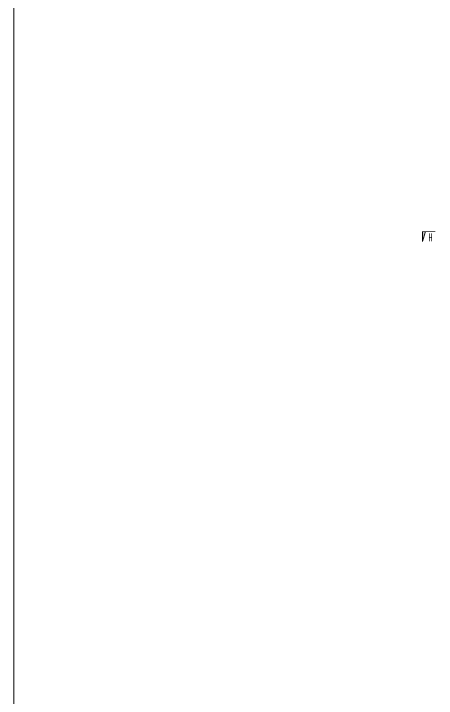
# Model space of a CAD drawing. Extents: x 98573 to 114325, y 0 to 100142.
# Drawn here: x 107036 to 108617, y 21369 to 23934 of the extents above; entities that cross this region are included whole.
import ezdxf
from ezdxf.enums import TextEntityAlignment as Align

# ---------------------------------------------------------------- set-up
doc = ezdxf.new("R2010")
doc.units = 0
doc.header["$MEASUREMENT"] = 0
doc.layers.get('0').update_dxf_attribs({"lineweight": 13})
doc.layers.get('Defpoints').update_dxf_attribs({"color": 9, "lineweight": 5})
doc.styles.get("Standard").update_dxf_attribs({"font": '仿宋_GB2312.ttf', "width": 0.75})

# ---------------------------------------------------------------- blocks, each defined once
blk = doc.blocks.new('2')
blk.add_hatch(color=256).paths.add_polyline_path([(284.16, 510.9), (287.79, 509.77), (287.79, 510.9)])
for p, q in [((287.79, 510.9), (284.16, 510.9)), ((284.16, 510.9), (287.79, 509.77))]:
    blk.add_line(p, q)
at = {"const_width": 0.3}
blk.add_lwpolyline([(287.79, 506.15), (287.79, 510.9)], dxfattribs=at)
at = {"width": 0.7}
blk.add_attdef('A', text='', height=3.5, dxfattribs=at).set_placement((285.6, 507.89), align=Align.MIDDLE_CENTER)

msp = doc.modelspace()

# ---------------------------------------------------------------- linework, layer by layer
at = {"layer": 'Defpoints'}
msp.add_lwpolyline([(107035.54507, 28329.86125), (114324.69552, 28329.86125), (114324.69552, 18803.9795), (107035.54507, 18803.9795)], close=True, dxfattribs=at)

# ---------------------------------------------------------------- block references
ref = msp.add_blockref('2', (113674.45151, 20239.36909), dxfattribs=dict(xscale=10, yscale=10, zscale=10, rotation=90))
ref.add_attrib('A', 'H', dxfattribs={"height": 30, "width": 0.7}).set_placement((108595.54826, 23095.35076), align=Align.MIDDLE_CENTER)

doc.saveas('drawing.dxf')
